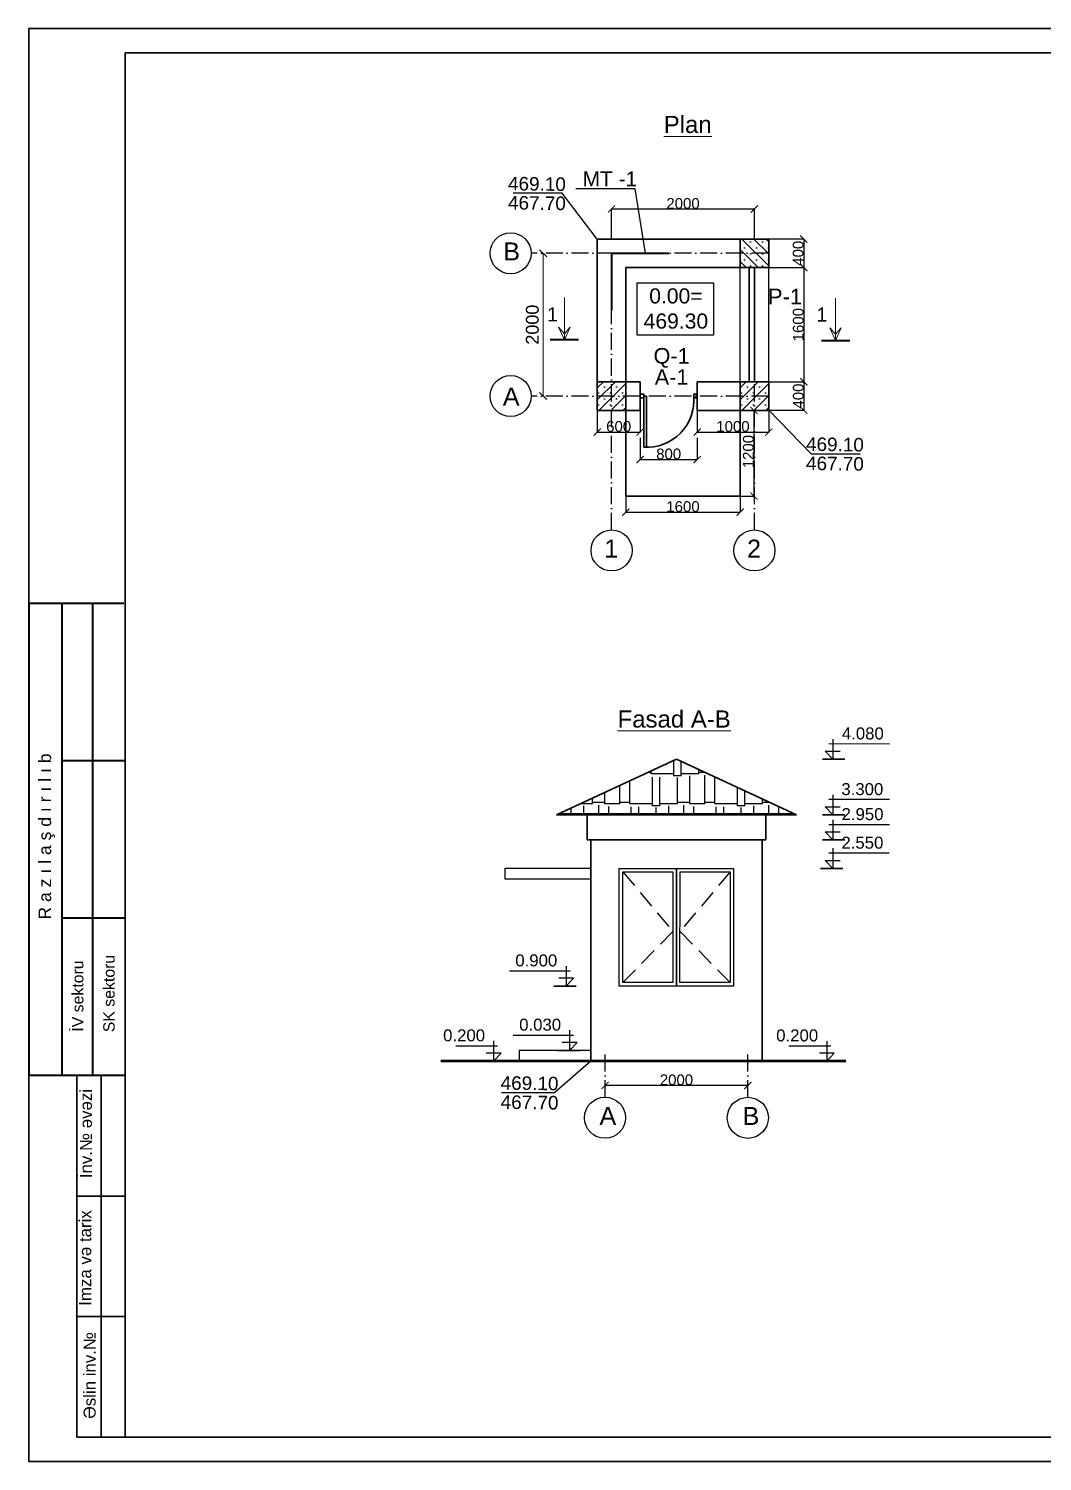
# Model space of a CAD drawing. Header units: millimetres. Extents: x 120281 to 1416367021, y -641565767 to 918373.
# Drawn here: x 821534 to 835725, y 835357 to 855428 of the extents above; entities that cross this region are included whole.
import ezdxf

# ---------------------------------------------------------------- set-up
doc = ezdxf.new("R2010")
doc.units = ezdxf.units.MM
for name, pattern in [('ACAD_ISO02W100', [15, 12, -3]), ('ACAD_ISO10W100', [18, 12, -3, 0, -3]), ('CENTER', [50.8, 31.75, -6.35, 6.35, -6.35]), ('HIDDEN', [0.375, 0.25, -0.125])]:
    doc.linetypes.add(name, pattern=pattern)
doc.layers.add('0_ANNOT_Dimensions', color=7, linetype='Continuous')
for name, color, linetype, lineweight in [('33', 7, 'Continuous', 35), ('Layer2', 7, 'Continuous', 13), ('Xar. ölcülər.-1', 230, 'Continuous', 15), ('Yazı', 7, 'Continuous', 15), ('аракясмя', 130, 'Continuous', 20), ('колонна', 50, 'Continuous', 40), ('окна', 150, 'Continuous', 15), ('оси', 85, 'CENTER', 9), ('ось', 20, 'ACAD_ISO02W100', 0), ('перегородка', 130, 'Continuous', 20), ('перегородки', 130, 'Continuous', 15), ('размер', 90, 'Continuous', 40), ('размер 1', 6, 'Continuous', 15), ('стены', 32, 'Continuous', 40)]:
    doc.layers.add(name, color=color, linetype=linetype, lineweight=lineweight)
doc.styles.add('Annotative', font='arial.ttf')
doc.styles.add('ARIAL', font='arial.ttf')
doc.styles.add('Arial AzLat', font='AZLTM.TTF', dxfattribs={"height": 300})
doc.styles.add('Arial-065-0', font='arial.ttf', dxfattribs={"width": 0.65})
doc.styles.get("Standard").update_dxf_attribs({"font": 'arial.ttf'})
doc.styles.add('Standart', font='arial.ttf')
doc.styles.add('style5', font='times.ttf', dxfattribs={"height": 400})
doc.styles.add('Times New  Roman', font='times.ttf')
doc.dimstyles.new('250', dxfattribs={"dimtxt": 370, "dimasz": 100, "dimexe": 1.25, "dimexo": 0.625, "dimgap": 60, "dimtad": 1, "dimtxsty": 'Times New  Roman', "dimblk": 'OBLIQUE', "dimcen": 2.5, "dimadec": 0, "dimazin": 0, "dimtfac": 1, "dimtix": 1, "dimtmove": 0, "dimatfit": 3, "dimldrblk": 'OBLIQUE', "dimfxl": 1, "dimlwd": 0, "dimlwe": 0, "dimarcsym": 0})
doc.dimstyles.new('ISO-25', dxfattribs={"dimtxt": 150, "dimasz": 100, "dimexe": 1.25, "dimexo": 0.625, "dimtad": 1, "dimtxsty": 'Standard', "dimblk": 'ARCHTICK', "dimcen": 2.5, "dimadec": 0, "dimazin": 0, "dimtfac": 1, "dimtmove": 0, "dimatfit": 3, "dimfxl": 1, "dimarcsym": 0})

# ---------------------------------------------------------------- blocks, each defined once
blk = doc.blocks.new('Гапы 800')
at = {"layer": 'окна', "color": 0, "lineweight": 30}
for p, q in [((738398, 437154), (738398, 437869)), ((738436, 437871), (738436, 437154)), ((738436, 437154), (738398, 437154))]:
    blk.add_line(p, q, dxfattribs=at)
for points in [[(738348, 437179), (738348, 437129), (738398, 437129), (738398, 437179)], [(739098, 437179), (739098, 437129), (739148, 437129), (739148, 437179)]]:
    blk.add_lwpolyline(points, close=True, dxfattribs=at)
blk.add_arc((738445, 437215), 656, 354.6709, 94.1137, dxfattribs=at)
blk = doc.blocks.new('_Oblique')
at = {"color": 0, "linetype": 'ByBlock', "lineweight": -2}
blk.add_line((-0.5, -0.5), (0.5, 0.5), dxfattribs=at)
blk = doc.blocks.new('*D513')
at = {"layer": 'Defpoints', "color": 0, "lineweight": 53, "transparency": 16777216}
for p in [(828737, 852281), (828737, 850281), (828737, 850281)]:
    blk.add_point(p, dxfattribs=at)
at = {"layer": 'Xar. ölcülər.-1', "color": 0, "lineweight": 0, "transparency": 16777216}
for p, q in [((828737, 852281), (828737, 850281)), ((828738, 852281), (828738, 852281)), ((828738, 850281), (828738, 850281))]:
    blk.add_line(p, q, dxfattribs=at)
at = {"layer": 'Xar. ölcülər.-1', "color": 0, "lineweight": 0, "transparency": 16777216, "xscale": 100, "yscale": 100, "zscale": 100}
for p, rotation in [((828737, 852281), 90), ((828737, 850281), 270)]:
    blk.add_blockref('_Oblique', p, dxfattribs=dict(at, rotation=rotation))
at = {"layer": 'Xar. ölcülər.-1', "color": 0, "lineweight": 20, "transparency": 16777216, "insert": (828586, 851281), "char_height": 180, "attachment_point": 5, "rotation": 90, "style": 'ARIAL'}
blk.add_mtext('2000', dxfattribs=at)
blk = doc.blocks.new('_ArchTick')
at = {"color": 0, "linetype": 'ByBlock', "const_width": 0.15}
blk.add_lwpolyline([(-0.5, -0.5), (0.5, 0.5)], dxfattribs=at)
blk = doc.blocks.new('*D512')
at = {"layer": '0_ANNOT_Dimensions', "color": 0, "lineweight": -2, "transparency": 16777216}
for p, q in [((829603, 840624), (829603, 840625)), ((831603, 840623), (829603, 840624)), ((831603, 840624), (831603, 840624))]:
    blk.add_line(p, q, dxfattribs=at)
at = {"layer": 'Defpoints', "color": 0, "lineweight": 53, "transparency": 16777216}
for p in [(829603, 840624), (829603, 840624), (831603, 840623)]:
    blk.add_point(p, dxfattribs=at)
at = {"layer": '0_ANNOT_Dimensions', "color": 0, "lineweight": -2, "transparency": 16777216, "xscale": 100, "yscale": 100, "zscale": 100}
for p, rotation in [((829603, 840624), 179.9883059271044), ((831603, 840623), 359.9883059271044)]:
    blk.add_blockref('_ArchTick', p, dxfattribs=dict(at, rotation=rotation))
at = {"layer": '0_ANNOT_Dimensions', "color": 0, "transparency": 16777216, "insert": (830603, 840701), "char_height": 150, "attachment_point": 5, "rotation": 359.9883}
blk.add_mtext('2000', dxfattribs=at)
blk = doc.blocks.new('*D514')
at = {"layer": '0_ANNOT_Dimensions', "color": 0, "lineweight": -2, "transparency": 16777216}
for p, q in [((829694, 852481), (829694, 852902)), ((831694, 852901), (829694, 852901)), ((831694, 852481), (831694, 852902))]:
    blk.add_line(p, q, dxfattribs=at)
at = {"layer": 'Defpoints', "color": 0, "lineweight": 53, "transparency": 16777216}
for p in [(829694, 852901), (829694, 852481), (831694, 852481)]:
    blk.add_point(p, dxfattribs=at)
at = {"layer": '0_ANNOT_Dimensions', "color": 0, "lineweight": -2, "transparency": 16777216, "xscale": 100, "yscale": 100, "zscale": 100, "rotation": 180}
blk.add_blockref('_ArchTick', (829694, 852901), dxfattribs=at)
at = {"layer": '0_ANNOT_Dimensions', "color": 0, "lineweight": -2, "transparency": 16777216, "xscale": 100, "yscale": 100, "zscale": 100}
blk.add_blockref('_ArchTick', (831694, 852901), dxfattribs=at)
at = {"layer": '0_ANNOT_Dimensions', "color": 0, "transparency": 16777216, "insert": (830695, 852978), "char_height": 150, "attachment_point": 5}
blk.add_mtext('2000', dxfattribs=at)
blk = doc.blocks.new('*D515')
at = {"layer": '0_ANNOT_Dimensions', "color": 0, "lineweight": -2, "transparency": 16777216}
for p, q in [((831824, 852481), (832386, 852481)), ((832384, 852481), (832384, 852081)), ((831824, 852081), (832386, 852081))]:
    blk.add_line(p, q, dxfattribs=at)
at = {"layer": 'Defpoints', "color": 0, "lineweight": 53, "transparency": 16777216}
for p in [(831823, 852481), (831823, 852081), (832384, 852081)]:
    blk.add_point(p, dxfattribs=at)
at = {"layer": '0_ANNOT_Dimensions', "color": 0, "lineweight": -2, "transparency": 16777216, "xscale": 100, "yscale": 100, "zscale": 100}
for p, rotation in [((832384, 852481), 90), ((832384, 852081), 270)]:
    blk.add_blockref('_ArchTick', p, dxfattribs=dict(at, rotation=rotation))
at = {"layer": '0_ANNOT_Dimensions', "color": 0, "transparency": 16777216, "insert": (832307, 852281), "char_height": 150, "attachment_point": 5, "rotation": 90}
blk.add_mtext('400', dxfattribs=at)
blk = doc.blocks.new('*D516')
at = {"layer": '0_ANNOT_Dimensions', "color": 0, "lineweight": -2, "transparency": 16777216}
for p, q in [((831824, 852081), (832387, 852081)), ((832386, 852081), (832386, 850481)), ((831824, 850481), (832387, 850481))]:
    blk.add_line(p, q, dxfattribs=at)
at = {"layer": 'Defpoints', "color": 0, "lineweight": 53, "transparency": 16777216}
for p in [(831823, 852081), (831823, 850481), (832386, 850481)]:
    blk.add_point(p, dxfattribs=at)
at = {"layer": '0_ANNOT_Dimensions', "color": 0, "lineweight": -2, "transparency": 16777216, "xscale": 100, "yscale": 100, "zscale": 100}
for p, rotation in [((832386, 852081), 90), ((832386, 850481), 270)]:
    blk.add_blockref('_ArchTick', p, dxfattribs=dict(at, rotation=rotation))
at = {"layer": '0_ANNOT_Dimensions', "color": 0, "transparency": 16777216, "insert": (832309, 851281), "char_height": 150, "attachment_point": 5, "rotation": 90}
blk.add_mtext('1600', dxfattribs=at)
blk = doc.blocks.new('*D517')
at = {"layer": '0_ANNOT_Dimensions', "color": 0, "lineweight": -2, "transparency": 16777216}
for p, q in [((831824, 850481), (832387, 850481)), ((832386, 850481), (832386, 850081)), ((831824, 850081), (832387, 850081))]:
    blk.add_line(p, q, dxfattribs=at)
at = {"layer": 'Defpoints', "color": 0, "lineweight": 53, "transparency": 16777216}
for p in [(831823, 850481), (831823, 850081), (832386, 850081)]:
    blk.add_point(p, dxfattribs=at)
at = {"layer": '0_ANNOT_Dimensions', "color": 0, "lineweight": -2, "transparency": 16777216, "xscale": 100, "yscale": 100, "zscale": 100}
for p, rotation in [((832386, 850481), 90), ((832386, 850081), 270)]:
    blk.add_blockref('_ArchTick', p, dxfattribs=dict(at, rotation=rotation))
at = {"layer": '0_ANNOT_Dimensions', "color": 0, "transparency": 16777216, "insert": (832309, 850281), "char_height": 150, "attachment_point": 5, "rotation": 90}
blk.add_mtext('400', dxfattribs=at)
blk = doc.blocks.new('*D518')
at = {"layer": '0_ANNOT_Dimensions', "color": 0, "lineweight": -2, "transparency": 16777216}
for p, q in [((829494, 850080), (829494, 849775)), ((830094, 850080), (830094, 849775)), ((829494, 849776), (830094, 849776))]:
    blk.add_line(p, q, dxfattribs=at)
at = {"layer": 'Defpoints', "color": 0, "lineweight": 53, "transparency": 16777216}
for p in [(829494, 850080), (830094, 850080), (830094, 849776)]:
    blk.add_point(p, dxfattribs=at)
at = {"layer": '0_ANNOT_Dimensions', "color": 0, "lineweight": -2, "transparency": 16777216, "xscale": 100, "yscale": 100, "zscale": 100, "rotation": 180}
blk.add_blockref('_ArchTick', (829494, 849776), dxfattribs=at)
at = {"layer": '0_ANNOT_Dimensions', "color": 0, "lineweight": -2, "transparency": 16777216, "xscale": 100, "yscale": 100, "zscale": 100}
blk.add_blockref('_ArchTick', (830094, 849776), dxfattribs=at)
at = {"layer": '0_ANNOT_Dimensions', "color": 0, "transparency": 16777216, "insert": (829794, 849854), "char_height": 150, "attachment_point": 5}
blk.add_mtext('600', dxfattribs=at)
blk = doc.blocks.new('*D519')
at = {"layer": '0_ANNOT_Dimensions', "color": 0, "lineweight": -2, "transparency": 16777216}
for p, q in [((830094, 849695), (830094, 849391)), ((830894, 849695), (830894, 849391)), ((830094, 849392), (830894, 849392))]:
    blk.add_line(p, q, dxfattribs=at)
at = {"layer": 'Defpoints', "color": 0, "lineweight": 53, "transparency": 16777216}
for p in [(830094, 849696), (830894, 849696), (830894, 849392)]:
    blk.add_point(p, dxfattribs=at)
at = {"layer": '0_ANNOT_Dimensions', "color": 0, "lineweight": -2, "transparency": 16777216, "xscale": 100, "yscale": 100, "zscale": 100, "rotation": 180}
blk.add_blockref('_ArchTick', (830094, 849392), dxfattribs=at)
at = {"layer": '0_ANNOT_Dimensions', "color": 0, "lineweight": -2, "transparency": 16777216, "xscale": 100, "yscale": 100, "zscale": 100}
blk.add_blockref('_ArchTick', (830894, 849392), dxfattribs=at)
at = {"layer": '0_ANNOT_Dimensions', "color": 0, "transparency": 16777216, "insert": (830494, 849469), "char_height": 150, "attachment_point": 5}
blk.add_mtext('800', dxfattribs=at)
blk = doc.blocks.new('*D520')
at = {"layer": '0_ANNOT_Dimensions', "color": 0, "lineweight": -2, "transparency": 16777216}
for p, q in [((830894, 850080), (830894, 849775)), ((831894, 850080), (831894, 849775)), ((830894, 849776), (831894, 849776))]:
    blk.add_line(p, q, dxfattribs=at)
at = {"layer": 'Defpoints', "color": 0, "lineweight": 53, "transparency": 16777216}
for p in [(830894, 850080), (831894, 850080), (831894, 849776)]:
    blk.add_point(p, dxfattribs=at)
at = {"layer": '0_ANNOT_Dimensions', "color": 0, "lineweight": -2, "transparency": 16777216, "xscale": 100, "yscale": 100, "zscale": 100, "rotation": 180}
blk.add_blockref('_ArchTick', (830894, 849776), dxfattribs=at)
at = {"layer": '0_ANNOT_Dimensions', "color": 0, "lineweight": -2, "transparency": 16777216, "xscale": 100, "yscale": 100, "zscale": 100}
blk.add_blockref('_ArchTick', (831894, 849776), dxfattribs=at)
at = {"layer": '0_ANNOT_Dimensions', "color": 0, "transparency": 16777216, "insert": (831394, 849854), "char_height": 150, "attachment_point": 5}
blk.add_mtext('1000', dxfattribs=at)
blk = doc.blocks.new('*D523')
at = {"layer": '0_ANNOT_Dimensions', "color": 0, "lineweight": -2, "transparency": 16777216}
for p, q in [((829894, 848880), (829894, 848653)), ((831494, 848880), (831494, 848653)), ((829894, 848654), (831494, 848654))]:
    blk.add_line(p, q, dxfattribs=at)
at = {"layer": 'Defpoints', "color": 0, "lineweight": 53, "transparency": 16777216}
for p in [(829894, 848880), (831494, 848880), (831494, 848654)]:
    blk.add_point(p, dxfattribs=at)
at = {"layer": '0_ANNOT_Dimensions', "color": 0, "lineweight": -2, "transparency": 16777216, "xscale": 100, "yscale": 100, "zscale": 100, "rotation": 180}
blk.add_blockref('_ArchTick', (829894, 848654), dxfattribs=at)
at = {"layer": '0_ANNOT_Dimensions', "color": 0, "lineweight": -2, "transparency": 16777216, "xscale": 100, "yscale": 100, "zscale": 100}
blk.add_blockref('_ArchTick', (831494, 848654), dxfattribs=at)
at = {"layer": '0_ANNOT_Dimensions', "color": 0, "transparency": 16777216, "insert": (830694, 848732), "char_height": 150, "attachment_point": 5}
blk.add_mtext('1600', dxfattribs=at)
blk = doc.blocks.new('*D521')
at = {"layer": '0_ANNOT_Dimensions', "color": 0, "lineweight": -2, "transparency": 16777216}
for p, q in [((831418, 850080), (831689, 850080)), ((831687, 850080), (831687, 848880)), ((831495, 848880), (831689, 848880))]:
    blk.add_line(p, q, dxfattribs=at)
at = {"layer": 'Defpoints', "color": 0, "lineweight": 53, "transparency": 16777216}
for p in [(831417, 850080), (831494, 848880), (831687, 848880)]:
    blk.add_point(p, dxfattribs=at)
at = {"layer": '0_ANNOT_Dimensions', "color": 0, "lineweight": -2, "transparency": 16777216, "xscale": 100, "yscale": 100, "zscale": 100}
for p, rotation in [((831687, 850080), 90), ((831687, 848880), 270)]:
    blk.add_blockref('_ArchTick', p, dxfattribs=dict(at, rotation=rotation))
at = {"layer": '0_ANNOT_Dimensions', "color": 0, "transparency": 16777216, "insert": (831610, 849503), "char_height": 150, "attachment_point": 5, "rotation": 90}
blk.add_mtext('1200', dxfattribs=at)

msp = doc.modelspace()

# ---------------------------------------------------------------- hatches: boundary and pattern name
at = {"layer": 'размер', "lineweight": 25}
h = msp.add_hatch(dxfattribs=at)
h.set_pattern_fill('SACNCR', color=0, scale=50, angle=180, style=0)
h.set_pattern_definition([(135, (1318761.67, 2114196.8), (84.189901, 84.189901), []), (135, (1318677.48, 2114196.8), (84.189901, 84.189901), [0, -119.0625])])
h.paths.add_polyline_path([(831894.40838, 852280.19182), (831695.11513, 852280.19182), (831695.11513, 852080.66734), (831894.40838, 852080.66734)])
h.paths.add_polyline_path([(831494.40838, 852280.19182), (831494.40838, 852080.66734), (831695.11513, 852080.66734), (831695.11513, 852280.19182)])
h.paths.add_polyline_path([(831695.11513, 852280.19182), (831695.11513, 852480.66734), (831494.40838, 852480.66734), (831494.40838, 852280.19182)])
h.paths.add_polyline_path([(831894.40838, 852280.19182), (831894.40838, 852480.66734), (831695.11513, 852480.66734), (831695.11513, 852280.19182)])
h = msp.add_hatch(dxfattribs=at)
h.set_pattern_fill('SACNCR', color=0, scale=50, angle=180, style=0)
h.set_pattern_definition([(225, (1312761.66, -415635.73), (84.189901, -84.189901), []), (225, (1312677.47, -415635.73), (84.189901, -84.189901), [0, -119.0625])])
h.paths.add_polyline_path([(829694.6188, 850480.43753), (829894.40838, 850480.43753), (829894.40838, 850280.42163), (829694.6188, 850280.42163)])
h.paths.add_polyline_path([(829694.6188, 850280.42163), (829494.40838, 850280.42163), (829494.40838, 850480.43753), (829694.6188, 850480.43753)])
h.paths.add_polyline_path([(829694.6188, 850280.42163), (829694.6188, 850080.43753), (829494.40838, 850080.43753), (829494.40838, 850280.42163)])
h.paths.add_polyline_path([(829694.6188, 850280.42163), (829894.40838, 850280.42163), (829894.40838, 850080.43753), (829694.6188, 850080.43753)])
h = msp.add_hatch(dxfattribs=at)
h.set_pattern_fill('SACNCR', color=0, scale=50, angle=180, style=0)
h.set_pattern_definition([(225, (1314761.66, -415635.73), (84.189901, -84.189901), []), (225, (1314677.47, -415635.73), (84.189901, -84.189901), [0, -119.0625])])
h.paths.add_polyline_path([(831694.6188, 850480.43753), (831894.40838, 850480.43753), (831894.40838, 850280.42163), (831694.6188, 850280.42163)])
h.paths.add_polyline_path([(831694.6188, 850280.42163), (831494.40838, 850280.42163), (831494.40838, 850480.43753), (831694.6188, 850480.43753)])
h.paths.add_polyline_path([(831694.6188, 850280.42163), (831694.6188, 850080.43753), (831494.40838, 850080.43753), (831494.40838, 850280.42163)])
h.paths.add_polyline_path([(831694.6188, 850280.42163), (831894.40838, 850280.42163), (831894.40838, 850080.43753), (831694.6188, 850080.43753)])
h = msp.add_hatch(dxfattribs=at)
h.set_pattern_fill('AR-RSHKE', color=0, scale=35, style=0)
h.set_pattern_definition([(180, (827134.45, 2273827.37), (-892.5, 420), [210, -175, 245, -105, 315, -140]), (180, (826924.45, 2273844.87), (-892.5, 420), [175, -665, 140, -210]), (180, (826504.45, 2273801.12), (-892.5, 420), [105, -1085]), (90, (827134.45, 2273827.37), (297.5, 420), [402.5, -1277.5]), (90, (826924.45, 2273827.37), (297.5, 420), [393.75, -1286.25]), (90, (826749.45, 2273827.37), (297.5, 420), [367.5, -1312.5]), (90, (826504.45, 2273801.12), (297.5, 420), [402.5, -1277.5]), (90, (826399.45, 2273801.12), (297.5, 420), [402.5, -1277.5]), (90, (826084.45, 2273827.37), (297.5, 420), [385, -1295])])
h.paths.add_polyline_path([(828958.83809, 844432.0581), (830603.03846, 845194.95565), (832246.92727, 844431.387)])

# ---------------------------------------------------------------- linework, layer by layer
at = {"color": 0}
for q in [(829192.79877, 853182.18567), (830165.9322, 852280.66057)]:
    msp.add_line((830021.94748, 853181.80944), q, dxfattribs=at)
at = {"color": 7, "linetype": 'Continuous', "lineweight": 25}
for p, q in [((833583.35292, 845406.49258), (832734.74381, 845406.66578)), ((832790.75793, 845475.84955), (832790.70051, 845194.50914)), ((832790.70051, 845194.50914), (832686.54632, 845306.53041)), ((832686.54632, 845306.53041), (832893.31603, 845306.4882)), ((833583.19378, 844626.75377), (832734.58467, 844626.92697)), ((832790.59879, 844696.11074), (832790.54137, 844414.77033)), ((832790.54137, 844414.77033), (832686.38718, 844526.79159)), ((832686.38718, 844526.79159), (832893.15689, 844526.74939)), ((832790.46981, 844064.1705), (832686.31562, 844176.19176)), ((832686.31562, 844176.19176), (832893.08533, 844176.14955)), ((833583.12222, 844276.15393), (832734.51311, 844276.32714)), ((832790.52723, 844345.5109), (832790.46981, 844064.1705)), ((832789.88743, 843664.17061), (832685.73324, 843776.19187)), ((832685.73324, 843776.19187), (832892.50295, 843776.14966)), ((833582.53984, 843876.15404), (832733.93073, 843876.32725)), ((832789.94485, 843945.51101), (832789.88743, 843664.17061)), ((828263.89298, 842227.34492), (829112.50208, 842227.13972)), ((829056.51882, 842296.34846), (829056.45079, 842015.00805)), ((829160.65492, 842126.98286), (828953.88521, 842127.03286)), ((829056.45079, 842015.00805), (829160.65492, 842126.98286)), ((829107.63562, 841396.26252), (829107.5782, 841114.92211)), ((827513.429, 841177.40239), (828098.77106, 841177.28292)), ((828042.78518, 841246.48954), (828042.72776, 840965.14914)), ((828315.01239, 841327.22909), (829163.6215, 841327.05589)), ((829211.77811, 841226.90085), (829005.0084, 841226.94305)), ((829107.5782, 841114.92211), (829211.77811, 841226.90085)), ((832176.65886, 841176.45062), (832762.00092, 841176.33115)), ((832706.01504, 841245.53778), (832705.95762, 840964.19737)), ((828146.92767, 841077.12787), (827940.15796, 841077.17007)), ((828042.72776, 840965.14914), (828146.92767, 841077.12787)), ((832810.15753, 841076.17611), (832603.38782, 841076.21831)), ((832705.95762, 840964.19737), (832810.15753, 841076.17611))]:
    msp.add_line(p, q, dxfattribs=at)
at = {"color": 0, "linetype": 'Continuous', "lineweight": 30}
for p, q in [((828923.28054, 844415.55964), (830603.03846, 845194.95565)), ((832282.47809, 844414.87403), (830603.03846, 845194.95565)), ((828923.28054, 844415.55964), (832282.47809, 844414.87403)), ((829352.56756, 844064.87217), (829352.63912, 844415.47201)), ((831853.04795, 844064.36182), (831853.11951, 844414.96166)), ((831853.04795, 844064.36182), (829352.56756, 844064.87217)), ((829401.91977, 840964.86203), (829402.56756, 844064.86197)), ((831802.41524, 840964.37209), (831803.04795, 844064.37203))]:
    msp.add_line(p, q, dxfattribs=at)
at = {"color": 7, "linetype": 'Continuous', "lineweight": 30}
for p, q in [((832648.79398, 845194.53811), (832958.9627, 845194.4748)), ((832648.63483, 844414.79929), (832958.80355, 844414.73599)), ((832648.56327, 844064.19946), (832958.73199, 844064.13615)), ((832931.79396, 843664.14164), (832621.62524, 843664.20495)), ((829198.35732, 842014.97374), (828888.1886, 842015.04874)), ((829249.48474, 841114.89315), (828939.31602, 841114.95645))]:
    msp.add_line(p, q, dxfattribs=at)
for points in [[(831119.26339, 851134.81601), (830053.57782, 851134.81601), (830053.57782, 851867.89759), (831119.26339, 851867.89759)], [(829401.95111, 841114.86203), (828401.95648, 841115.06613), (828401.92587, 840965.0756), (829401.9205, 840964.8715)]]:
    msp.add_lwpolyline(points, close=True)
at = {"lineweight": 50}
msp.add_lwpolyline([(832975.51037, 840964.13266), (827303.68165, 840965.30202)], dxfattribs=at)
at = {"layer": 'Layer2', "color": 0, "lineweight": 25}
for p in [(829401.91976, 840964.80515), (828153.55718, 840523.24931)]:
    msp.add_line(p, (828898.4461, 840523.58536), dxfattribs=at)
at = {"layer": 'аракясмя', "color": 0}
for p, q in [((829033.47858, 851068.03165), (829033.47858, 851660.55744)), ((832831.00076, 851060.58701), (832831.00076, 851653.1128))]:
    msp.add_line(p, q, dxfattribs=at)
for points in [[(829033.47858, 851068.03165), (829113.49255, 851245.17126), (829033.47858, 851154.65221), (828953.46461, 851245.17126), (829033.47858, 851068.03165)], [(832831.00076, 851060.58701), (832750.98679, 851237.72662), (832831.00076, 851147.20757), (832911.01473, 851237.72662), (832831.00076, 851060.58701)]]:
    msp.add_lwpolyline(points, dxfattribs=at)
at = {"layer": 'колонна', "color": 0}
for p, q in [((829695.40338, 852280.65627), (830495.40338, 852280.66359)), ((829695.40338, 852280.65627), (829695.4107, 851480.65627)), ((829230.98718, 851068.03165), (828835.96998, 851068.03165)), ((832633.49216, 851060.58701), (833028.50936, 851060.58701))]:
    msp.add_line(p, q, dxfattribs=at)
at = {"layer": 'оси', "color": 0, "linetype": 'HIDDEN', "lineweight": 25, "ltscale": 1000}
for p, q in [((829852.95615, 843614.77003), (830552.53795, 842779.65166)), ((831352.95612, 843614.46388), (830652.53795, 842779.63125)), ((830552.53795, 842779.65166), (829852.63981, 842064.85087)), ((830602.98603, 842779.88835), (830602.53789, 842779.33588)), ((830602.53811, 842780.44071), (830602.98603, 842779.88835)), ((830652.53795, 842779.63125), (831352.63998, 842065.53242))]:
    msp.add_line(p, q, dxfattribs=at)
at = {"layer": 'ось', "color": 0, "linetype": 'ACAD_ISO10W100', "lineweight": 25, "ltscale": 20}
for p, q in [((831894.30491, 852280.54449), (828568.87449, 852280.54449)), ((829694.0751, 848405.4157), (829694.0751, 852005.35736)), ((831694.32081, 848405.41572), (831694.32081, 852005.35736)), ((831894.30491, 850280.54449), (828568.87449, 850280.54449)), ((829602.53819, 840458.13314), (829602.6773, 841139.73118)), ((831602.53815, 840457.73288), (831602.67253, 841116.13136))]:
    msp.add_line(p, q, dxfattribs=at)
at = {"layer": 'перегородки', "color": 0, "lineweight": 25}
for p, q in [((831494.40838, 850480.51697), (831494.40838, 852080.74678)), ((831894.40838, 850480.59641), (831894.40838, 852080.74678))]:
    msp.add_line(p, q, dxfattribs=at)
at = {"layer": 'размер', "color": 0, "lineweight": 25}
for p, q in [((829001.62262, 853121.97286), (828314.5061, 853121.90463)), ((829494.0751, 852480.75491), (829001.62262, 853121.97286)), ((831894.14603, 850080.75491), (832486.59539, 849472.27059)), ((832486.59539, 849472.27059), (833173.71191, 849472.33882)), ((828958.83809, 844432.0581), (832246.92727, 844431.387))]:
    msp.add_line(p, q, dxfattribs=at)
at = {"layer": 'размер', "color": 0}
for p, q in [((821541.48681, 847377.48623), (822864.26997, 847377.48623)), ((821541.48681, 840763.57046), (821541.48681, 847377.48623)), ((822003.26267, 840763.57046), (822003.26267, 847377.48623)), ((822433.58344, 840763.57046), (822433.58344, 847377.48623)), ((822885.48386, 845172.84764), (822003.26267, 845172.84764)), ((822885.48386, 842968.20905), (822003.26267, 842968.20905)), ((822885.48386, 840763.57046), (821541.48681, 840763.57046))]:
    msp.add_line(p, q, dxfattribs=at)
at = {"layer": 'размер', "color": 0, "lineweight": 30}
for p, q in [((822209.72403, 835695.37175), (822209.72403, 840763.57046)), ((822885.48386, 840763.57046), (822209.72403, 840763.57046)), ((822547.60394, 835695.37175), (822547.60394, 840763.57046)), ((822885.48386, 839074.17089), (822209.72403, 839074.17089)), ((822885.48386, 837384.77132), (822209.72403, 837384.77132)), ((822885.48386, 835695.37175), (822209.72403, 835695.37175))]:
    msp.add_line(p, q, dxfattribs=at)
at = {"layer": 'размер', "color": 0, "lineweight": 25}
for points in [[(828202.48324, 843665.1069), (829402.48322, 843664.86198), (829402.4526, 843514.86198), (828202.45263, 843515.1069)], [(829802.96635, 843664.78024), (830602.71857, 843664.61701), (830602.38183, 842014.69784), (829802.6296, 842014.86107)], [(829852.95615, 843614.77003), (830552.70837, 843614.62721), (830552.39203, 842064.70805), (829852.63981, 842064.85087)], [(830602.71857, 843664.61701), (831402.96632, 843664.45368), (831402.62957, 842014.53451), (830602.38183, 842014.69784)], [(830652.70837, 843614.6068), (831352.95612, 843614.46388), (831352.63978, 842064.54472), (830652.39203, 842064.68764)]]:
    msp.add_lwpolyline(points, close=True, dxfattribs=at)
for centre in [(828281.21471, 852280.54449), (828281.21471, 850280.54449), (829694.48421, 848117.75622), (831694.71403, 848117.75622), (829602.08626, 840170.47372), (831602.07032, 840170.07349)]:
    msp.add_circle(centre, 287.65977, dxfattribs=at)
at = {"layer": 'размер 1', "color": 0, "lineweight": 30}
for points in [[(821533.9642, 855427.55873), (849915.87698, 855427.55873), (849915.87698, 835357.49184), (821533.9642, 835357.49184)], [(822885.48386, 855089.67881), (849577.99706, 855089.67881), (849577.99706, 835695.37175), (822885.48386, 835695.37175)]]:
    msp.add_lwpolyline(points, close=True, dxfattribs=at)
at = {"layer": 'стены', "color": 0, "lineweight": 30}
for p, q in [((829494.40838, 852480.66734), (831894.40838, 852480.66734)), ((829494.40838, 850480.43753), (829494.40838, 852480.66734)), ((829894.40838, 852080.66734), (831494.40838, 852080.66734)), ((829894.40838, 850480.43753), (829894.40838, 852080.66734)), ((831619.07252, 850480.51697), (831619.07252, 852080.74678)), ((831695.11513, 850480.51697), (831695.11513, 852080.74678)), ((830094.40838, 850480.51697), (829894.40838, 850480.51697)), ((830094.40838, 850480.51697), (830094.40838, 850080.51697)), ((831494.40838, 850480.43753), (830894.40838, 850480.43753)), ((830894.40838, 850480.42784), (830894.40838, 850080.42784)), ((830094.40838, 850080.51697), (829894.40838, 850080.51697)), ((829894.40838, 850080.43753), (829894.40838, 848880.43753)), ((831494.40838, 850080.43753), (830894.40838, 850080.51697)), ((831494.40838, 848880.43753), (831494.40838, 850080.43753)), ((829894.40838, 848880.43753), (831494.40838, 848880.43753))]:
    msp.add_line(p, q, dxfattribs=at)
at = {"layer": 'стены', "color": 0, "lineweight": 25}
for p, q in [((831694.42427, 850480.51697), (831494.40838, 850480.51697)), ((831494.40838, 850080.43753), (830894.40838, 850080.43753))]:
    msp.add_line(p, q, dxfattribs=at)
at = {"layer": 'стены', "color": 0, "lineweight": 30}
for points in [[(831494.40838, 852080.66734), (831894.40838, 852080.66734), (831894.40838, 852480.66734), (831494.40838, 852480.66734)], [(829494.40838, 850480.43753), (829894.40838, 850480.43753), (829894.40838, 850080.43753), (829494.40838, 850080.43753)], [(831494.40838, 850480.43753), (831894.40838, 850480.43753), (831894.40838, 850080.43753), (831494.40838, 850080.43753)]]:
    msp.add_lwpolyline(points, close=True, dxfattribs=at)

# ---------------------------------------------------------------- block references
at = {"layer": 'размер', "color": 0, "lineweight": 25, "xscale": -1, "rotation": 179.9996543550585}
msp.add_blockref('Гапы 800', (91748.61536, 1287439.06568), dxfattribs=at)

# ---------------------------------------------------------------- texts
at = {"layer": '33', "color": 0, "lineweight": -3, "insert": (829289.51065, 853893.02358), "char_height": 279.1208857, "width": 6201.0377471, "attachment_point": 1, "rotation": 359.95512739, "style": 'Standart'}
msp.add_mtext('{\\fArial|b0|i0|c238|p34;\\P\\H0.75x;MT -\\fArial|b0|i0|c204|p34;1}', dxfattribs=at)
at = {"layer": 'Layer2', "color": 0, "lineweight": 25, "char_height": 189.5106083, "attachment_point": 1, "rotation": 359.253098645, "style": 'style5'}
for s, insert in [('{\\fArial|b0|i0|c0|p34;469.10}', (828246.15075, 853352.94105)), ('{\\fArial|b0|i0|c0|p34;467.70}', (828246.15075, 853084.59917)), ('{\\fArial|b0|i0|c0|p34;469.10}', (832418.24004, 849703.30702)), ('{\\fArial|b0|i0|c0|p34;467.70}', (832418.24004, 849434.96514)), ('{\\fArial|b0|i0|c0|p34;469.10}', (828142.97423, 840754.55355)), ('{\\fArial|b0|i0|c0|p34;467.70}', (828142.97423, 840486.21167))]:
    msp.add_mtext_dynamic_manual_height_columns(s, width=649.0230979, gutter_width=947.55304, heights=[0], dxfattribs=dict(at, insert=insert))
at = {"layer": 'Xar. ölcülər.-1', "color": 0, "char_height": 240, "style": 'Arial AzLat'}
for s, insert, attachment_point in [('{\\fArial|b0|i0|c0|p34;\\LPlan}', (830424.79931, 853962.48709), 7), ('{\\fArial|b0|i0|c238|p34;\\LFasad \\fArial|b0|i0|c0|p34;A-B}', (831362.7058, 845633.27432), 9)]:
    msp.add_mtext_dynamic_manual_height_columns(s, width=4159.2556098, gutter_width=1200, heights=[0], dxfattribs=dict(at, insert=insert, attachment_point=attachment_point))
at = {"layer": 'Yazı', "color": 0, "attachment_point": 5, "style": 'Arial-065-0'}
for s, insert, char_height in [('\\A2;{\\fArial|b0|i0|c238|p34;\\W1;0.00=\\P\\fArial|b0|i0|c204|p34;469.30}', (830595.09878, 851506.1486), 211.3525086), ('\\A2;{\\fArial|b0|i0|c238|p34;\\W1;P-\\fArial|b0|i0|c204|p34;1}', (832122.85367, 851675.0914), 220.843427), ('\\A2;{\\fArial|b0|i0|c238|p34;\\W1;Q-1}', (830535.20465, 850814.90795), 217.4915112), ('\\A2;{\\fArial|b0|i0|c238|p34;\\W1;A-1}', (830535.20465, 850546.74676), 217.4915112)]:
    msp.add_mtext(s, dxfattribs=dict(at, insert=insert, char_height=char_height))
at = {"layer": 'аракясмя', "color": 0, "lineweight": 20, "style": 'Annotative'}
for p in [(828791.44097, 851326.64662), (832561.24726, 851324.25812)]:
    msp.add_text('1', height=197.5086, dxfattribs=at).set_placement(p)
at = {"layer": 'перегородка', "color": 0, "lineweight": 30, "char_height": 168.939957, "attachment_point": 1, "rotation": 90, "style": 'ARIAL'}
for s, insert in [('İnv.№ əvəzi ', (822250.26968, 839324.20189)), ('İmza və tarix ', (822240.37092, 837537.3268)), ('Əslin inv.№ ', (822303.04911, 835952.16035))]:
    msp.add_mtext(s, dxfattribs=dict(at, insert=insert))
at = {"layer": 'размер', "color": 0, "lineweight": 25}
for s, p in [('B', (828177.86942, 852180.85176)), ('A', (828171.92184, 850147.13384)), ('1', (829591.13892, 848018.06349)), ('2', (831591.36873, 848018.06349))]:
    msp.add_text(s, height=251.7023, dxfattribs=at).set_placement(p)
at = {"layer": 'размер', "color": 7, "lineweight": 25}
for s, rotation, p in [('4.080', 359.988305927, (832918.32236, 845470.54047)), ('3.300', 359.988305927, (832911.28736, 844690.80306)), ('2.950', 359.988305927, (832914.19534, 844340.20262)), ('2.550', 359.988305927, (832912.23779, 843940.20301)), ('0.900', 359.986145152, (828347.02573, 842291.23698)), ('0.030', 359.988305927, (828401.00766, 841391.1237)), ('0.200', 359.988305927, (827336.15722, 841241.35072)), ('0.200', 359.988305927, (831999.38708, 841240.39896))]:
    msp.add_text(s, height=168, rotation=rotation, dxfattribs=at).set_placement(p)
at = {"layer": 'размер', "color": 0}
for s, height, p in [('R a z ı l a ş d ı r ı l ı b', 176.3710871, (821848.02502, 842946.90469)), ('İV sektoru', 158.733978, (822299.93339, 841376.51098)), ('SK sektoru', 158.733978, (822737.19146, 841368.97478))]:
    msp.add_text(s, height=height, rotation=90, dxfattribs=at).set_placement(p)
at = {"layer": 'размер', "color": 0, "lineweight": 25}
for s, p in [('A', (829525.1333, 840070.7967)), ('B', (831529.06631, 840070.39566))]:
    msp.add_text(s, height=251.7023, rotation=359.988305927, dxfattribs=at).set_placement(p)

# ---------------------------------------------------------------- dimensions: what is measured, and where the dimension line sits
at = {"layer": '0_ANNOT_Dimensions'}
dim = msp.add_linear_dim(base=(829694.49595, 852901.04186), p1=(831694.40838, 852480.66734), p2=(829694.49595, 852480.75491), angle=180, text='2000', dimstyle='ISO-25', dxfattribs=at)
dim.commit()
dim.dimension.update_dxf_attribs({"geometry": '*D514', "text_midpoint": (830694.6188, 852901.04186), "dimtype": 160})
for base, p1, p2, angle, picture, middle in [((832384.49992, 852080.74678), (831823.16781, 852480.74678), (831823.16781, 852080.74678), 270, '*D515', (832307.28897, 852280.74678)), ((832385.74992, 850080.51697), (831823.16781, 850480.51697), (831823.16781, 850080.51697), 270, '*D517', (832308.53897, 850280.51697)), ((831894.2892, 849776.47001), (830894.2892, 850080.47724), (831894.2892, 850080.43752), 180, '*D520', (831394.2892, 849853.68095)), ((830894.40838, 849391.79511), (830094.40838, 849695.76263), (830894.40838, 849695.80235), 180, '*D519', (830494.40838, 849469.00606)), ((831494.40838, 848654.38182), (829894.40838, 848880.43753), (831494.40838, 848880.43753), 180, '*D523', (830694.40838, 848731.59277)), ((829602.57194, 840623.5208), (831602.5719, 840623.1126), (829602.57194, 840623.5208), 179.988305927, '*D512', (830602.58768, 840700.52764))]:
    dim = msp.add_linear_dim(base=base, p1=p1, p2=p2, angle=angle, dimstyle='ISO-25', dxfattribs=at)
    dim.commit()
    dim.dimension.update_dxf_attribs({"geometry": picture, "text_midpoint": middle})
for base, p1, p2, angle, text, picture, middle in [((832385.74992, 850480.51697), (831823.16781, 852080.74678), (831823.16781, 850480.51697), 270, '1600', '*D516', (832308.53897, 851280.63187)), ((830094.2892, 849776.47001), (829494.40838, 850080.43753), (830094.2892, 850080.43753), 180, '600', '*D518', (829794.34879, 849853.68095))]:
    dim = msp.add_linear_dim(base=base, p1=p1, p2=p2, angle=angle, text=text, dimstyle='ISO-25', dxfattribs=at)
    dim.commit()
    dim.dimension.update_dxf_attribs({"geometry": picture, "text_midpoint": middle})
dim = msp.add_linear_dim(base=(831687.43189, 848880.43753), p1=(831416.97371, 850080.43753), p2=(831494.40838, 848880.43753), angle=270, dimstyle='ISO-25', dxfattribs=at)
dim.commit()
dim.dimension.update_dxf_attribs({"geometry": '*D521', "text_midpoint": (831687.43189, 849503.1993), "dimtype": 160})
at = {"layer": 'Xar. ölcülər.-1', "color": 0, "lineweight": 20}
dim = msp.add_linear_dim(base=(828737.47796, 850280.54449), p1=(828737.47796, 852280.54449), p2=(828737.47796, 850280.54449), angle=270, dimstyle='250', override={"dimtxt": 180, "dimexe": 1, "dimtxsty": 'ARIAL'}, dxfattribs=at)
dim.commit()
dim.dimension.update_dxf_attribs({"geometry": '*D513', "text_midpoint": (828585.57482, 851280.54449)})

doc.saveas('drawing.dxf')
